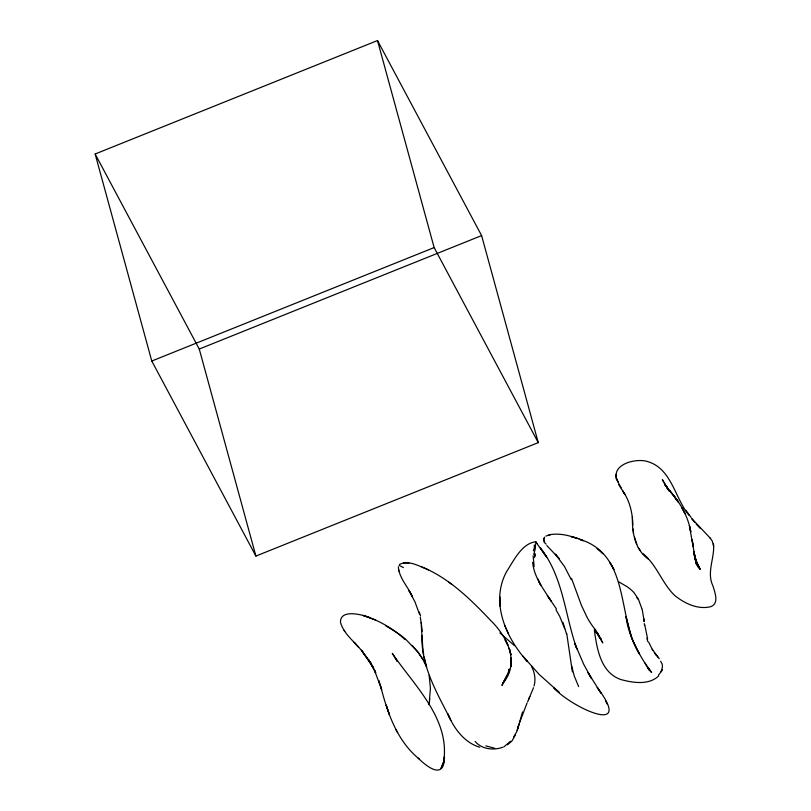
<?xml version="1.0" encoding="UTF-8"?>
<svg xmlns="http://www.w3.org/2000/svg" width="811" height="811" viewBox="0 0 811 811"><rect width="100%" height="100%" fill="white"/><g stroke="black" fill="none" stroke-linecap="round" stroke-linejoin="round"><path stroke-width="1.22" d="M543.705 539.71L544.222 542.214M398.373 566.757C398.982 577.848 407.862 586.617 412.282 596.349L408.926 590.52L414.968 601.874L419.54 614.302M658.431 675.208L661.837 670.839L662.131 667.717M429.364 702.863L429.718 698.616M662.486 667.108L662.171 664.108L660.651 661.218M543.715 539.447L544.617 537.115M534.804 556.326L534.976 554.977M429.455 699.934L430.428 688.164L429.141 675.36M713.619 546.452L712.443 541.809M534.53 557.573L535.179 553.67M428.684 704.546L429.1 702.184M513.566 737.179L516.82 731.583L518.3 725.977M534.033 686.035C535.959 679.446 534.662 672.309 531.458 666.338M522.527 711.957L517.246 730.518M533.537 687.718L527.606 701.839M519.628 722.439L527.079 702.995M517.692 728.582L519.385 723.524M515.34 735.03L512.045 740.859L507.534 744.782M507.716 673.931L501.928 685.417L508.132 673.819L502.536 683.734C520.338 663.256 507.686 637.132 491.01 620.841C470.948 599.643 449.314 578.213 421.892 566.93M533.75 554.592L535.453 548.013L535.402 543.674M528.488 699.792L529.826 696.578M507.868 674.387L509.176 671.447M533.334 550.821L534.368 547.749L534.246 545.134M660.661 671.903L662.09 669.764M543.988 538.159L543.563 540.085L544.718 541.647M510.494 741.264L503.966 746.789M658.745 675.877C648.912 685.437 632.823 682.801 620.8 679.527C600.667 672.512 596.997 648.881 594.392 630.502M399.529 564.456C408.714 559.489 419.753 566.615 428.512 569.859M545.945 536.081L550.578 534.49L548.966 534.865C560.604 532.543 572.607 536.304 583.291 540.744L579.449 539.214C630.917 554.957 616.492 616.938 639.301 653.808L631.678 638.206L625.97 616.532C628.606 636.493 638.804 653.97 649.662 670.494L645.049 662.992M95.14 153.999L377.5 40.55L481.612 235.595L538.251 442.624L255.901 556.072L151.779 361.027L95.14 153.999L199.263 349.044L255.901 556.072M151.779 361.027L434.138 247.578L377.5 40.55M199.263 349.044L481.612 235.595M502.982 747.184C493.595 750.641 481.846 749.354 475.094 741.436M403.483 562.793L408.886 563.037M494.7 748.259L485.86 745.887M577.817 538.433L571.4 536.689L575.84 537.896M479.717 747.235C464.135 742.541 453.775 728.207 447.794 713.792L450.835 720.401M368.924 617.424C382.366 622.26 394.622 630.056 405.196 639.626M375.777 620.141L363.034 615.397L369.481 617.546C362.72 614.687 339.819 608.635 340.498 622.432C344.006 634.871 355.999 642.616 363.227 652.733L362.264 651.537L371.073 663.418L361.392 650.199L373.628 668.142L368.772 660.093L375.645 672.664L374.56 670.494L381.677 689.563L378.778 680.642L379.629 683.257M618.925 581.933L627.694 587.073M399.103 565.358L403.432 567.588M546.107 544.171L544.343 542.447M628.332 587.59L630.573 589.354A50.769 38.401 -74.6 0 1 633.908 592.527L638.348 599.025L641.907 608.787M448.747 582.085L451.879 584.478M499.88 632.925L514.498 645.688M419.338 759.116C397.228 741.244 387.668 713.427 380.805 686.856M597.068 548.591L602.948 553.771M648.182 559.012C634.831 549.351 631.982 532.28 632.438 516.942M418.081 758.021C427.316 767.206 444.458 780.435 444.458 756.704L443.546 762.401L440.991 768.504L443.668 761.711L443.546 762.401C450.723 719.104 414.441 686.045 392.291 653.362L397.38 661.421L395.21 658.015M648.699 669.166L650.402 670.798L648.009 668.457M710.152 538.078L712.484 541.383M546.786 545.539L559.184 558.617L555.353 554.187L564.446 566.453L571.299 579.713M696.183 523.997L699.964 528.133M642.717 553.457C656.89 564.75 661.817 583.018 674.57 595.355C684.372 603.364 697.795 609.862 710.669 606.719C719.458 603.566 714.826 592.294 712.97 585.988C706.28 572.1 714.927 557.887 713.508 543.978M648.739 669.268L651.659 672.512L647.431 666.906L648.618 668.811M692.036 518.807L710.588 538.524M355.553 643.914L354.174 642.373L358.584 647.32M412.282 645.607L418.04 652.237L422.815 659.333L426.657 667.139M655.937 654.639L659.252 658.684M536.416 542.66L535.676 541.789C521.564 543.431 513.566 561.07 506.419 571.927C490.077 602.451 506.064 638.196 527.495 661.634L522.831 656.018M689.391 525.68L690.82 531.955C688.154 516.161 679.75 502.07 669.278 490.199L673.586 495.633L664.574 484.299L668.234 489.053M524.23 657.691L539.193 674.458L559.043 692.199L553.852 687.91C570.883 706.949 635.287 737.635 597.231 687.485L600.951 693.101L588.016 672.552L591.533 678.614L583.677 664.219L574.675 643.224L576.864 648.942C564.841 615.275 563.392 576.885 540.369 547.922L546.705 557.289L535.676 541.789L537.409 544.1M691.58 518.472L694.672 522.345M596.501 631.181L592.618 626.133A111.107 97.908 -52.9 0 1 587.346 617.86L581.517 605.584L571.522 578.375M595.284 631.14L597.231 633.614L594.321 629.539L601.184 639.473L596.845 632.499L602.796 642.951L597.058 632.104M678.493 502.121L674.245 496.565L678.28 501.827M658.137 657.295L652.186 649.256M344.138 630.35L344.746 631.161M638.267 547.729L640.558 550.831M685.924 510.322L691.104 517.438M654.305 652.703L655.866 654.872M673.87 495.774L677.955 501.705L674.093 496.089M668.315 489.053L665.04 484.289L669.034 490.969L662.374 479.686L667.321 488.354M422.916 659.384L418.131 652.226L405.672 639.25A282.36 170.878 -38.7 0 0 386.036 626.092M689.269 515.563C674.884 498.653 671.954 468.981 647.989 461.682C635.51 457.445 608.321 465.058 618.296 482.069M556.437 608.899L547.303 595.558L551.166 601.052C543.461 589.039 534.003 577.047 532.645 562.317M621.185 487.918L616.127 478.683L615.671 474.577M618.712 484.583L624.886 494.325L622.757 491C629.792 500.884 632.499 512.927 632.854 524.889M636.817 544.262L634.476 537.166M368.772 660.093L369.816 661.827M652.784 650.412L648.648 642.069M555.951 609.75L559.62 616.157L564.699 628.596M395.95 729.768L397.562 732.617M636.97 597.656L637.75 599.045M598.447 635.378L599.684 637.618L598.163 634.324M434.138 247.578L538.251 442.624M695.209 559.651L700.207 569.251L695.645 560.249M538.585 581.082L540.917 585.542L537.926 579.013M449.689 717.917C436.592 692.199 420.767 665.365 422.044 635.469M682.112 507.879L685.092 513.748L682.173 507.99M371.428 664.25L375.645 672.664M605.482 700.582L607.145 704.039M695.503 560.269L699.761 569.292L694.439 556.873M578.648 686.623L574.3 676.131L571.512 665.466M508.355 633.614L504.655 625.342M695.27 559.296L698.423 567.497L693.658 553.132L697.44 565.896L693.81 551.429L696.203 563.939L689.431 525.863M562.915 622.29L566.595 634.212M419.358 612.072L420.574 616.076M646.833 638.308L647.817 641.602M647.624 638.906L644.735 624.744M424.163 656.961L426.12 665.101M642.15 609.304L644.177 621.094M566.757 633.675L572.373 671.893M398.444 569.14L398.799 571.066M420.301 617.465L421.294 623.355M423.089 651.284L423.687 654.67M643.579 617.921L644.066 621.692M534.155 566.565L533.131 555.829M422.947 650.179L421.122 622.686M692.249 539.66L693.111 546.624L692.341 540.511M644.299 623.568L644.532 625.433M421.558 625.322L422.125 631.353M633.198 529.086L633.472 533.354M511.376 657.68L511.234 663.712L511.376 657.68M511.406 660.448L510.788 666.409L511.406 660.448M509.166 669.227L508.264 672.806L509.196 669.197M612.629 567.224L609.862 562.388L613.957 569.586L612.629 567.224M505.932 641.339L505.121 639.788L507.909 645.13L505.932 641.339M389.31 714.461L386.269 705.276L389.31 714.461M509.663 649.733L509.176 648.232L511.001 654.791L509.663 649.733M499.829 605.817L499.657 596.714L499.829 605.817"/></g></svg>
